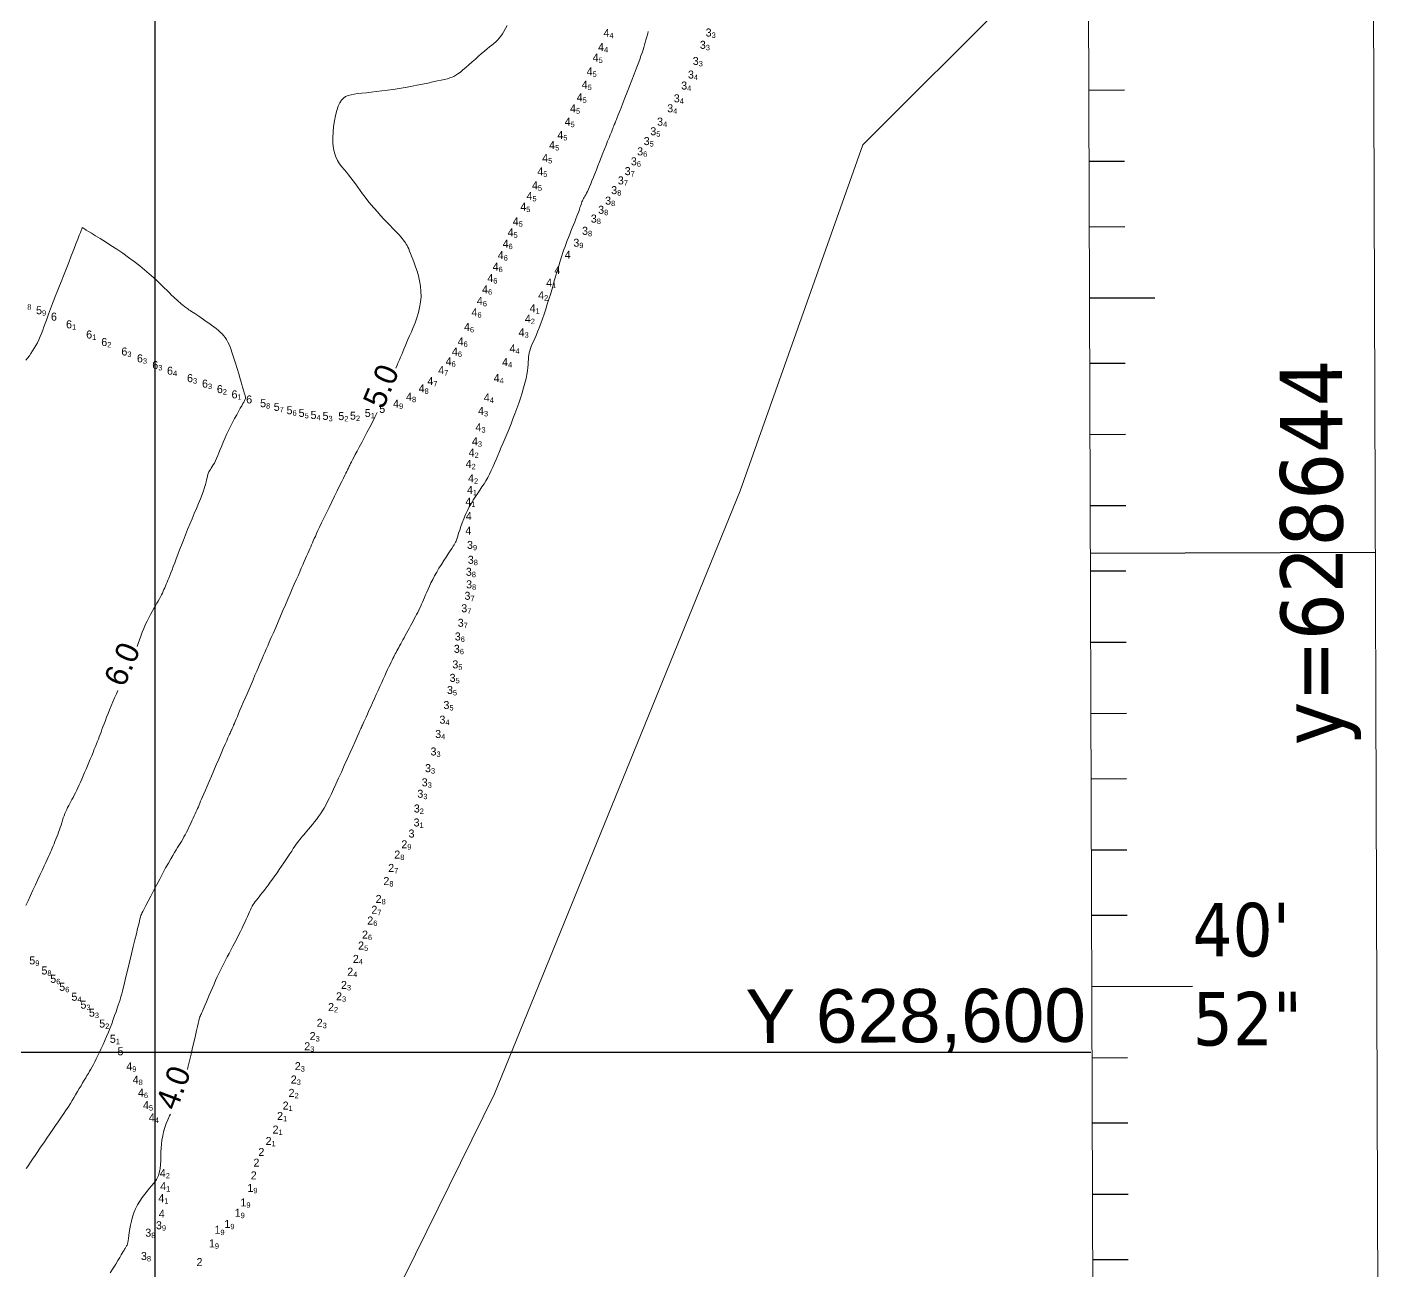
# Model space of a CAD drawing. Header units: millimetres. Extents: x 784883 to 785608, y 628235 to 628806.
# Drawn here: x 785488.8 to 785608, y 628580.9 to 628689.7 of the extents above; entities that cross this region are included whole.
import ezdxf
from ezdxf.enums import TextEntityAlignment as Align

# ---------------------------------------------------------------- set-up
doc = ezdxf.new("R2010")
doc.units = ezdxf.units.MM
for name, color, linetype in [('4_00', 5, 'Continuous'), ('5_00', 252, 'Continuous'), ('6_00', 255, 'Continuous'), ('Borders', 7, 'Continuous'), ('Lat_Lon_Grid', 7, 'Continuous'), ('Projection_Grid', 7, 'Continuous'), ('Topo_Ricanau_2023_dg2', 7, 'Continuous')]:
    doc.layers.add(name, color=color, linetype=linetype)
doc.layers.add('Soundings', color=7, linetype='Continuous', true_color=0x000000)

msp = doc.modelspace()

# ---------------------------------------------------------------- linework, layer by layer
at = {"layer": '4_00', "color": 5, "linetype": 'Continuous', "lineweight": 0, "true_color": 0x1b0fee, "flags": 128}
for points in [[(785543.11, 628689.3), (785543.07, 628689.13), (785542.99, 628688.84), (785542.92, 628688.58), (785542.86, 628688.34), (785542.8, 628688.12), (785542.73, 628687.91), (785542.66, 628687.68), (785542.58, 628687.44), (785542.48, 628687.17), (785542.37, 628686.85), (785542.23, 628686.48), (785542.06, 628686.04), (785541.88, 628685.56), (785541.68, 628685.05), (785541.48, 628684.52), (785541.28, 628683.99), (785541.08, 628683.49), (785540.9, 628683.03), (785540.74, 628682.61), (785540.6, 628682.28), (785540.5, 628682), (785540.41, 628681.78), (785540.34, 628681.61), (785540.29, 628681.48), (785540.26, 628681.39), (785540.23, 628681.32), (785540.21, 628681.27), (785540.19, 628681.23), (785540.17, 628681.19), (785540.16, 628681.17), (785540.15, 628681.15), (785540.14, 628681.13), (785540.14, 628681.12), (785540.13, 628681.11), (785540.13, 628681.1), (785540.12, 628681.09), (785540.12, 628681.07), (785540.11, 628681.05), (785540.09, 628681), (785540.06, 628680.92), (785540.02, 628680.82), (785539.97, 628680.68), (785539.9, 628680.5), (785539.8, 628680.27), (785539.69, 628680), (785539.57, 628679.69), (785539.44, 628679.36), (785539.3, 628679), (785539.15, 628678.64), (785539, 628678.27), (785538.86, 628677.9), (785538.71, 628677.54), (785538.58, 628677.19), (785538.45, 628676.85), (785538.32, 628676.54), (785538.2, 628676.24), (785538.09, 628675.96), (785537.99, 628675.72), (785537.89, 628675.5), (785537.8, 628675.31), (785537.72, 628675.15), (785537.65, 628675.01), (785537.58, 628674.89), (785537.52, 628674.78), (785537.46, 628674.68), (785537.41, 628674.58), (785537.37, 628674.49), (785537.32, 628674.39), (785537.28, 628674.28), (785537.24, 628674.16), (785537.2, 628674.03), (785537.15, 628673.89), (785537.1, 628673.73), (785537.04, 628673.55), (785536.96, 628673.35), (785536.88, 628673.13), (785536.79, 628672.9), (785536.69, 628672.65), (785536.58, 628672.38), (785536.47, 628672.11), (785536.36, 628671.83), (785536.25, 628671.56), (785536.15, 628671.28), (785536.04, 628671.01), (785535.94, 628670.75), (785535.84, 628670.48), (785535.75, 628670.22), (785535.66, 628669.95), (785535.56, 628669.68), (785535.47, 628669.4), (785535.38, 628669.11), (785535.29, 628668.81), (785535.2, 628668.49), (785535.1, 628668.17), (785535.01, 628667.82), (785534.9, 628667.47), (785534.79, 628667.09), (785534.68, 628666.7), (785534.56, 628666.3), (785534.43, 628665.88), (785534.29, 628665.45), (785534.15, 628665.01), (785534.01, 628664.58), (785533.86, 628664.16), (785533.72, 628663.75), (785533.58, 628663.38), (785533.44, 628663.03), (785533.32, 628662.71), (785533.19, 628662.44), (785533.08, 628662.19), (785532.98, 628661.96), (785532.89, 628661.75), (785532.82, 628661.56), (785532.75, 628661.37), (785532.71, 628661.19), (785532.68, 628661.01), (785532.66, 628660.82), (785532.64, 628660.61), (785532.63, 628660.4), (785532.62, 628660.16), (785532.6, 628659.9), (785532.56, 628659.61), (785532.51, 628659.29), (785532.43, 628658.93), (785532.34, 628658.54), (785532.22, 628658.12), (785532.09, 628657.68), (785531.95, 628657.23), (785531.8, 628656.77), (785531.63, 628656.31), (785531.46, 628655.85), (785531.29, 628655.4), (785531.12, 628654.96), (785530.95, 628654.53), (785530.78, 628654.12), (785530.6, 628653.71), (785530.44, 628653.32), (785530.27, 628652.93), (785530.12, 628652.56), (785529.97, 628652.2), (785529.82, 628651.85), (785529.68, 628651.52), (785529.54, 628651.19), (785529.39, 628650.88), (785529.25, 628650.57), (785529.09, 628650.28), (785528.93, 628649.99), (785528.76, 628649.72), (785528.58, 628649.45), (785528.4, 628649.18), (785528.21, 628648.91), (785528.02, 628648.63), (785527.83, 628648.35), (785527.65, 628648.04), (785527.47, 628647.72), (785527.3, 628647.38), (785527.15, 628647.03), (785527, 628646.67), (785526.86, 628646.32), (785526.74, 628645.98), (785526.63, 628645.67), (785526.54, 628645.4), (785526.46, 628645.16), (785526.4, 628644.97), (785526.35, 628644.83), (785526.31, 628644.71), (785526.26, 628644.61), (785526.21, 628644.5), (785526.14, 628644.39), (785526.05, 628644.26), (785525.94, 628644.08), (785525.79, 628643.87), (785525.62, 628643.61), (785525.44, 628643.32), (785525.23, 628643.01), (785525.03, 628642.68), (785524.82, 628642.34), (785524.62, 628642.01), (785524.44, 628641.68), (785524.27, 628641.36), (785524.12, 628641.06), (785523.98, 628640.78), (785523.86, 628640.51), (785523.75, 628640.26), (785523.65, 628640.02), (785523.56, 628639.79), (785523.47, 628639.58), (785523.39, 628639.38), (785523.3, 628639.19), (785523.22, 628639.01), (785523.13, 628638.83), (785523.05, 628638.66), (785522.96, 628638.48), (785522.86, 628638.3), (785522.77, 628638.11), (785522.66, 628637.92), (785522.55, 628637.71), (785522.44, 628637.5), (785522.33, 628637.29), (785522.21, 628637.07), (785522.1, 628636.86), (785521.98, 628636.65), (785521.87, 628636.45), (785521.77, 628636.26), (785521.66, 628636.07), (785521.56, 628635.89), (785521.47, 628635.72), (785521.38, 628635.56), (785521.3, 628635.4), (785521.21, 628635.26), (785521.14, 628635.12), (785521.07, 628634.98), (785521, 628634.85), (785520.93, 628634.73), (785520.86, 628634.59), (785520.79, 628634.45), (785520.72, 628634.3), (785520.63, 628634.12), (785520.54, 628633.93), (785520.44, 628633.72), (785520.33, 628633.48), (785520.21, 628633.22), (785520.09, 628632.94), (785519.95, 628632.65), (785519.81, 628632.33), (785519.66, 628632), (785519.5, 628631.65), (785519.34, 628631.29), (785519.17, 628630.93), (785519.01, 628630.57), (785518.85, 628630.22), (785518.7, 628629.89), (785518.56, 628629.58), (785518.44, 628629.31), (785518.34, 628629.08), (785518.26, 628628.9), (785518.19, 628628.77), (785518.15, 628628.67), (785518.12, 628628.61), (785518.1, 628628.57), (785518.09, 628628.55), (785518.09, 628628.54), (785518.09, 628628.54), (785518.09, 628628.54), (785518.08, 628628.53), (785518.07, 628628.49), (785518.04, 628628.42), (785517.99, 628628.31), (785517.91, 628628.14), (785517.81, 628627.9), (785517.67, 628627.59), (785517.49, 628627.19), (785517.28, 628626.73), (785517.05, 628626.21), (785516.8, 628625.65), (785516.54, 628625.08), (785516.29, 628624.51), (785516.04, 628623.97), (785515.81, 628623.46), (785515.6, 628623), (785515.41, 628622.6), (785515.24, 628622.24), (785515.08, 628621.92), (785514.92, 628621.62), (785514.77, 628621.35), (785514.62, 628621.1), (785514.46, 628620.85), (785514.29, 628620.61), (785514.12, 628620.37), (785513.94, 628620.14), (785513.76, 628619.92), (785513.59, 628619.71), (785513.42, 628619.51), (785513.26, 628619.33), (785513.12, 628619.16), (785512.99, 628619.01), (785512.87, 628618.88), (785512.76, 628618.75), (785512.66, 628618.62), (785512.56, 628618.49), (785512.45, 628618.35), (785512.34, 628618.19), (785512.22, 628618.02), (785512.08, 628617.82), (785511.94, 628617.6), (785511.78, 628617.36), (785511.61, 628617.1), (785511.43, 628616.83), (785511.24, 628616.56), (785511.05, 628616.27), (785510.86, 628615.98), (785510.66, 628615.7), (785510.46, 628615.42), (785510.26, 628615.14), (785510.07, 628614.87), (785509.88, 628614.62), (785509.7, 628614.38), (785509.53, 628614.15), (785509.37, 628613.95), (785509.22, 628613.77), (785509.09, 628613.6), (785508.97, 628613.45), (785508.86, 628613.31), (785508.76, 628613.18), (785508.66, 628613.04), (785508.57, 628612.91), (785508.49, 628612.77), (785508.41, 628612.61), (785508.33, 628612.45), (785508.24, 628612.27), (785508.16, 628612.07), (785508.07, 628611.86), (785507.97, 628611.64), (785507.86, 628611.4), (785507.73, 628611.13), (785507.6, 628610.85), (785507.45, 628610.55), (785507.3, 628610.24), (785507.13, 628609.92), (785506.96, 628609.59), (785506.8, 628609.27), (785506.63, 628608.94), (785506.46, 628608.63), (785506.31, 628608.33), (785506.15, 628608.04), (785506, 628607.75), (785505.86, 628607.46), (785505.72, 628607.18), (785505.57, 628606.89), (785505.43, 628606.59), (785505.29, 628606.28), (785505.15, 628605.96), (785505.01, 628605.64), (785504.87, 628605.31), (785504.73, 628605), (785504.61, 628604.69), (785504.49, 628604.41), (785504.38, 628604.15), (785504.29, 628603.93), (785504.21, 628603.74), (785504.14, 628603.59), (785504.09, 628603.47), (785504.04, 628603.37), (785504.01, 628603.3), (785503.98, 628603.24), (785503.96, 628603.19), (785503.94, 628603.15), (785503.92, 628603.11), (785503.9, 628603.06), (785503.88, 628602.98), (785503.85, 628602.88), (785503.81, 628602.73), (785503.77, 628602.52), (785503.7, 628602.25), (785503.62, 628601.9), (785503.52, 628601.46), (785503.4, 628600.96), (785503.27, 628600.41), (785503.14, 628599.83), (785503, 628599.24), (785502.86, 628598.67), (785502.82, 628598.5)], [(785501.34, 628594.57), (785501.26, 628594.42), (785501.11, 628594.09), (785500.97, 628593.75), (785500.84, 628593.4), (785500.74, 628593.04), (785500.66, 628592.68), (785500.59, 628592.31), (785500.55, 628591.95), (785500.53, 628591.6), (785500.51, 628591.28), (785500.5, 628590.97), (785500.5, 628590.69), (785500.49, 628590.44), (785500.48, 628590.23), (785500.47, 628590.06), (785500.45, 628589.91), (785500.43, 628589.79), (785500.41, 628589.69), (785500.39, 628589.6), (785500.37, 628589.52), (785500.35, 628589.45), (785500.33, 628589.37), (785500.31, 628589.29), (785500.29, 628589.2), (785500.25, 628589.1), (785500.19, 628588.99), (785500.11, 628588.86), (785500.01, 628588.7), (785499.88, 628588.53), (785499.71, 628588.33), (785499.52, 628588.1), (785499.31, 628587.85), (785499.09, 628587.58), (785498.88, 628587.29), (785498.66, 628586.98), (785498.46, 628586.65), (785498.29, 628586.31), (785498.14, 628585.95), (785498.02, 628585.59), (785497.92, 628585.23), (785497.84, 628584.88), (785497.78, 628584.55), (785497.73, 628584.24), (785497.69, 628583.96), (785497.66, 628583.71), (785497.63, 628583.52), (785497.6, 628583.36), (785497.57, 628583.23), (785497.54, 628583.13), (785497.51, 628583.05), (785497.48, 628582.99), (785497.44, 628582.93), (785497.41, 628582.88), (785497.38, 628582.82), (785497.33, 628582.76), (785497.28, 628582.67), (785497.21, 628582.56), (785497.13, 628582.43), (785497.03, 628582.26), (785496.9, 628582.04), (785496.74, 628581.78), (785496.55, 628581.47), (785496.33, 628581.11), (785496.08, 628580.71)]]:
    msp.add_lwpolyline(points, dxfattribs=at)
at = {"layer": '5_00', "color": 252, "linetype": 'Continuous', "lineweight": 0, "true_color": 0x8e919d, "flags": 128}
for points in [[(785530.78, 628689.82), (785530.63, 628689.56), (785530.49, 628689.31), (785530.36, 628689.09), (785530.22, 628688.89), (785530.08, 628688.71), (785529.93, 628688.55), (785529.78, 628688.4), (785529.62, 628688.25), (785529.44, 628688.1), (785529.25, 628687.95), (785529.04, 628687.78), (785528.81, 628687.59), (785528.55, 628687.37), (785528.28, 628687.13), (785528, 628686.88), (785527.72, 628686.63), (785527.44, 628686.38), (785527.17, 628686.14), (785526.91, 628685.93), (785526.69, 628685.74), (785526.48, 628685.59), (785526.3, 628685.47), (785526.13, 628685.37), (785525.96, 628685.3), (785525.77, 628685.23), (785525.56, 628685.17), (785525.31, 628685.11), (785525.02, 628685.05), (785524.68, 628684.97), (785524.28, 628684.88), (785523.85, 628684.79), (785523.38, 628684.69), (785522.89, 628684.59), (785522.37, 628684.49), (785521.85, 628684.4), (785521.33, 628684.31), (785520.81, 628684.23), (785520.31, 628684.16), (785519.81, 628684.1), (785519.34, 628684.04), (785518.89, 628683.99), (785518.47, 628683.94), (785518.08, 628683.9), (785517.72, 628683.86), (785517.41, 628683.82), (785517.13, 628683.77), (785516.88, 628683.7), (785516.66, 628683.6), (785516.47, 628683.47), (785516.3, 628683.29), (785516.15, 628683.06), (785516.01, 628682.76), (785515.89, 628682.39), (785515.77, 628681.96), (785515.68, 628681.49), (785515.61, 628681), (785515.56, 628680.49), (785515.54, 628679.99), (785515.55, 628679.51), (785515.6, 628679.07), (785515.69, 628678.67), (785515.81, 628678.33), (785515.96, 628678.02), (785516.13, 628677.73), (785516.32, 628677.47), (785516.52, 628677.23), (785516.72, 628676.99), (785516.92, 628676.75), (785517.12, 628676.49), (785517.32, 628676.23), (785517.51, 628675.96), (785517.71, 628675.69), (785517.92, 628675.4), (785518.13, 628675.1), (785518.36, 628674.8), (785518.6, 628674.48), (785518.87, 628674.16), (785519.15, 628673.84), (785519.43, 628673.51), (785519.72, 628673.2), (785520, 628672.89), (785520.28, 628672.6), (785520.54, 628672.33), (785520.77, 628672.08), (785520.98, 628671.86), (785521.17, 628671.67), (785521.33, 628671.5), (785521.47, 628671.34), (785521.59, 628671.2), (785521.7, 628671.07), (785521.8, 628670.94), (785521.88, 628670.82), (785521.96, 628670.7), (785522.03, 628670.57), (785522.1, 628670.43), (785522.17, 628670.27), (785522.24, 628670.09), (785522.33, 628669.88), (785522.42, 628669.64), (785522.53, 628669.37), (785522.64, 628669.05), (785522.77, 628668.7), (785522.9, 628668.32), (785523.02, 628667.91), (785523.12, 628667.47), (785523.2, 628667.03), (785523.24, 628666.56), (785523.25, 628666.1), (785523.21, 628665.63), (785523.13, 628665.16), (785523.02, 628664.7), (785522.88, 628664.25), (785522.73, 628663.82), (785522.57, 628663.41), (785522.41, 628663.02), (785522.25, 628662.67), (785522.11, 628662.34), (785521.98, 628662.05), (785521.86, 628661.77), (785521.76, 628661.52), (785521.65, 628661.28), (785521.56, 628661.04), (785521.46, 628660.81), (785521.36, 628660.58), (785521.26, 628660.34), (785521.16, 628660.1), (785521.05, 628659.85), (785521.05, 628659.84)], [(785519.42, 628655.97), (785519.22, 628655.57), (785519, 628655.13), (785518.76, 628654.67), (785518.52, 628654.21), (785518.29, 628653.76), (785518.06, 628653.33), (785517.85, 628652.93), (785517.66, 628652.58), (785517.5, 628652.28), (785517.37, 628652.02), (785517.26, 628651.81), (785517.17, 628651.64), (785517.09, 628651.49), (785517.03, 628651.37), (785516.98, 628651.27), (785516.94, 628651.19), (785516.9, 628651.1), (785516.86, 628651.02), (785516.81, 628650.93), (785516.75, 628650.81), (785516.68, 628650.66), (785516.59, 628650.47), (785516.47, 628650.22), (785516.32, 628649.92), (785516.13, 628649.55), (785515.92, 628649.12), (785515.69, 628648.65), (785515.45, 628648.16), (785515.21, 628647.66), (785514.97, 628647.18), (785514.75, 628646.72), (785514.55, 628646.3), (785514.38, 628645.94), (785514.23, 628645.63), (785514.11, 628645.37), (785514.01, 628645.13), (785513.91, 628644.93), (785513.83, 628644.74), (785513.76, 628644.57), (785513.68, 628644.4), (785513.61, 628644.22), (785513.53, 628644.03), (785513.44, 628643.84), (785513.35, 628643.63), (785513.25, 628643.41), (785513.15, 628643.18), (785513.03, 628642.92), (785512.91, 628642.65), (785512.78, 628642.35), (785512.64, 628642.03), (785512.5, 628641.69), (785512.34, 628641.33), (785512.17, 628640.94), (785511.99, 628640.53), (785511.8, 628640.09), (785511.6, 628639.63), (785511.4, 628639.15), (785511.18, 628638.65), (785510.96, 628638.15), (785510.75, 628637.65), (785510.54, 628637.16), (785510.34, 628636.7), (785510.15, 628636.27), (785509.98, 628635.88), (785509.84, 628635.55), (785509.71, 628635.25), (785509.6, 628634.98), (785509.49, 628634.73), (785509.39, 628634.49), (785509.28, 628634.24), (785509.16, 628633.98), (785509.04, 628633.68), (785508.89, 628633.34), (785508.73, 628632.98), (785508.56, 628632.59), (785508.39, 628632.18), (785508.21, 628631.77), (785508.04, 628631.36), (785507.87, 628630.96), (785507.71, 628630.59), (785507.56, 628630.24), (785507.42, 628629.93), (785507.3, 628629.64), (785507.19, 628629.38), (785507.09, 628629.15), (785507, 628628.94), (785506.93, 628628.77), (785506.86, 628628.62), (785506.81, 628628.49), (785506.76, 628628.39), (785506.73, 628628.31), (785506.7, 628628.24), (785506.68, 628628.19), (785506.66, 628628.15), (785506.64, 628628.11), (785506.62, 628628.07), (785506.6, 628628.03), (785506.58, 628627.98), (785506.55, 628627.91), (785506.51, 628627.81), (785506.45, 628627.68), (785506.37, 628627.49), (785506.26, 628627.25), (785506.13, 628626.94), (785505.96, 628626.56), (785505.78, 628626.13), (785505.57, 628625.65), (785505.35, 628625.15), (785505.13, 628624.64), (785504.92, 628624.15), (785504.72, 628623.68), (785504.54, 628623.27), (785504.39, 628622.91), (785504.26, 628622.61), (785504.15, 628622.35), (785504.06, 628622.14), (785503.98, 628621.95), (785503.91, 628621.79), (785503.84, 628621.63), (785503.78, 628621.48), (785503.71, 628621.33), (785503.65, 628621.18), (785503.57, 628621.01), (785503.5, 628620.84), (785503.42, 628620.67), (785503.33, 628620.48), (785503.24, 628620.29), (785503.15, 628620.1), (785503.05, 628619.89), (785502.95, 628619.68), (785502.85, 628619.46), (785502.74, 628619.25), (785502.63, 628619.03), (785502.52, 628618.83), (785502.41, 628618.63), (785502.3, 628618.44), (785502.19, 628618.26), (785502.08, 628618.09), (785501.97, 628617.91), (785501.84, 628617.71), (785501.7, 628617.48), (785501.55, 628617.22), (785501.37, 628616.92), (785501.16, 628616.55), (785500.92, 628616.12), (785500.67, 628615.65), (785500.4, 628615.14), (785500.13, 628614.62), (785499.86, 628614.12), (785499.61, 628613.64), (785499.39, 628613.2), (785499.2, 628612.83), (785499.05, 628612.54), (785498.93, 628612.31), (785498.85, 628612.16), (785498.8, 628612.05), (785498.76, 628611.99), (785498.75, 628611.95), (785498.74, 628611.94), (785498.74, 628611.94), (785498.74, 628611.94), (785498.74, 628611.92), (785498.73, 628611.88), (785498.71, 628611.8), (785498.67, 628611.67), (785498.63, 628611.47), (785498.56, 628611.2), (785498.47, 628610.83), (785498.36, 628610.37), (785498.23, 628609.83), (785498.08, 628609.24), (785497.93, 628608.61), (785497.78, 628607.99), (785497.63, 628607.38), (785497.49, 628606.82), (785497.38, 628606.33), (785497.28, 628605.93), (785497.2, 628605.6), (785497.14, 628605.34), (785497.08, 628605.12), (785497.03, 628604.93), (785496.98, 628604.75), (785496.93, 628604.57), (785496.86, 628604.36), (785496.78, 628604.12), (785496.69, 628603.84), (785496.58, 628603.53), (785496.46, 628603.2), (785496.34, 628602.85), (785496.2, 628602.49), (785496.06, 628602.12), (785495.91, 628601.75), (785495.76, 628601.38), (785495.61, 628601.02), (785495.45, 628600.67), (785495.29, 628600.33), (785495.14, 628600), (785494.99, 628599.7), (785494.85, 628599.41), (785494.72, 628599.16), (785494.6, 628598.92), (785494.48, 628598.71), (785494.37, 628598.51), (785494.26, 628598.33), (785494.16, 628598.14), (785494.04, 628597.95), (785493.93, 628597.76), (785493.8, 628597.55), (785493.66, 628597.32), (785493.52, 628597.07), (785493.37, 628596.81), (785493.21, 628596.55), (785493.05, 628596.28), (785492.89, 628596.02), (785492.74, 628595.76), (785492.59, 628595.52), (785492.45, 628595.29), (785492.31, 628595.08), (785492.17, 628594.86), (785492.02, 628594.65), (785491.87, 628594.42), (785491.7, 628594.17), (785491.51, 628593.9), (785491.3, 628593.59), (785491.06, 628593.24), (785490.8, 628592.87), (785490.53, 628592.48), (785490.26, 628592.08), (785489.99, 628591.68), (785489.73, 628591.3), (785489.5, 628590.95), (785489.28, 628590.64), (785489.1, 628590.38), (785488.95, 628590.16), (785488.83, 628589.97), (785488.72, 628589.82)]]:
    msp.add_lwpolyline(points, dxfattribs=at)
at = {"layer": '6_00', "color": 18, "linetype": 'Continuous', "lineweight": 0, "true_color": 0x000000, "flags": 128}
for points in [[(785488.7, 628660.54), (785488.85, 628660.73), (785489, 628660.93), (785489.14, 628661.14), (785489.29, 628661.35), (785489.43, 628661.58), (785489.56, 628661.82), (785489.7, 628662.07), (785489.82, 628662.33), (785489.95, 628662.6), (785490.06, 628662.89), (785490.18, 628663.18), (785490.28, 628663.47), (785490.39, 628663.76), (785490.49, 628664.04), (785490.58, 628664.31), (785490.67, 628664.56), (785490.76, 628664.8), (785490.84, 628665.03), (785490.93, 628665.27), (785491.03, 628665.51), (785491.14, 628665.79), (785491.27, 628666.1), (785491.41, 628666.47), (785491.58, 628666.89), (785491.78, 628667.39), (785491.99, 628667.93), (785492.22, 628668.51), (785492.45, 628669.1), (785492.67, 628669.67), (785492.88, 628670.22), (785493.08, 628670.71), (785493.24, 628671.14), (785493.37, 628671.47), (785493.46, 628671.72), (785493.53, 628671.9), (785493.58, 628672.01), (785493.61, 628672.09), (785493.62, 628672.12), (785493.63, 628672.14), (785493.63, 628672.14), (785493.63, 628672.14), (785493.63, 628672.14), (785493.63, 628672.14), (785493.63, 628672.14), (785493.63, 628672.14), (785493.63, 628672.14), (785493.63, 628672.14), (785493.63, 628672.14), (785493.63, 628672.14), (785493.64, 628672.13), (785493.67, 628672.11), (785493.73, 628672.08), (785493.83, 628672.02), (785493.97, 628671.93), (785494.18, 628671.81), (785494.45, 628671.64), (785494.79, 628671.43), (785495.19, 628671.18), (785495.65, 628670.9), (785496.14, 628670.59), (785496.65, 628670.25), (785497.17, 628669.9), (785497.68, 628669.54), (785498.18, 628669.17), (785498.65, 628668.81), (785499.08, 628668.45), (785499.49, 628668.1), (785499.86, 628667.77), (785500.2, 628667.45), (785500.51, 628667.16), (785500.79, 628666.88), (785501.04, 628666.64), (785501.26, 628666.43), (785501.44, 628666.24), (785501.61, 628666.09), (785501.75, 628665.95), (785501.88, 628665.84), (785501.98, 628665.74), (785502.08, 628665.65), (785502.16, 628665.58), (785502.24, 628665.51), (785502.31, 628665.44), (785502.39, 628665.38), (785502.46, 628665.32), (785502.53, 628665.27), (785502.6, 628665.21), (785502.68, 628665.16), (785502.76, 628665.09), (785502.85, 628665.03), (785502.95, 628664.96), (785503.06, 628664.89), (785503.19, 628664.81), (785503.33, 628664.72), (785503.48, 628664.62), (785503.64, 628664.51), (785503.83, 628664.38), (785504.03, 628664.24), (785504.24, 628664.1), (785504.47, 628663.94), (785504.69, 628663.78), (785504.92, 628663.62), (785505.14, 628663.45), (785505.34, 628663.3), (785505.53, 628663.14), (785505.7, 628663), (785505.86, 628662.86), (785505.99, 628662.71), (785506.12, 628662.54), (785506.25, 628662.35), (785506.37, 628662.12), (785506.49, 628661.85), (785506.62, 628661.53), (785506.75, 628661.15), (785506.89, 628660.73), (785507.03, 628660.28), (785507.17, 628659.81), (785507.31, 628659.36), (785507.44, 628658.92), (785507.55, 628658.53), (785507.65, 628658.18), (785507.73, 628657.91), (785507.79, 628657.7), (785507.84, 628657.54), (785507.87, 628657.43), (785507.89, 628657.35), (785507.9, 628657.3), (785507.91, 628657.26), (785507.91, 628657.24), (785507.91, 628657.21), (785507.9, 628657.18), (785507.88, 628657.14), (785507.85, 628657.08), (785507.81, 628656.99), (785507.75, 628656.88), (785507.67, 628656.74), (785507.57, 628656.56), (785507.44, 628656.33), (785507.29, 628656.06), (785507.13, 628655.77), (785506.95, 628655.44), (785506.77, 628655.1), (785506.59, 628654.75), (785506.41, 628654.4), (785506.25, 628654.04), (785506.09, 628653.7), (785505.95, 628653.36), (785505.82, 628653.04), (785505.69, 628652.74), (785505.58, 628652.45), (785505.47, 628652.19), (785505.37, 628651.95), (785505.27, 628651.73), (785505.18, 628651.54), (785505.08, 628651.38), (785504.99, 628651.23), (785504.91, 628651.1), (785504.83, 628650.98), (785504.76, 628650.87), (785504.7, 628650.76), (785504.65, 628650.64), (785504.61, 628650.53), (785504.57, 628650.4), (785504.54, 628650.25), (785504.5, 628650.08), (785504.46, 628649.89), (785504.4, 628649.67), (785504.33, 628649.41), (785504.23, 628649.12), (785504.1, 628648.78), (785503.96, 628648.41), (785503.79, 628648), (785503.61, 628647.57), (785503.42, 628647.12), (785503.23, 628646.66), (785503.03, 628646.19), (785502.84, 628645.72), (785502.65, 628645.26), (785502.47, 628644.81), (785502.31, 628644.37), (785502.14, 628643.95), (785501.99, 628643.55), (785501.85, 628643.17), (785501.72, 628642.82), (785501.59, 628642.49), (785501.48, 628642.2), (785501.38, 628641.94), (785501.29, 628641.7), (785501.2, 628641.48), (785501.12, 628641.29), (785501.05, 628641.11), (785500.97, 628640.94), (785500.91, 628640.78), (785500.84, 628640.62), (785500.77, 628640.47), (785500.7, 628640.32), (785500.63, 628640.17), (785500.55, 628640.01), (785500.47, 628639.84), (785500.37, 628639.66), (785500.26, 628639.47), (785500.15, 628639.27), (785500.02, 628639.05), (785499.88, 628638.81), (785499.73, 628638.56), (785499.59, 628638.29), (785499.44, 628638.01), (785499.29, 628637.71), (785499.14, 628637.4), (785499, 628637.07), (785498.87, 628636.74), (785498.74, 628636.41), (785498.62, 628636.08), (785498.51, 628635.76), (785498.42, 628635.49)], [(785496.75, 628631.64), (785496.62, 628631.36), (785496.46, 628631), (785496.31, 628630.65), (785496.16, 628630.3), (785496.02, 628629.96), (785495.89, 628629.63), (785495.76, 628629.31), (785495.65, 628629.01), (785495.54, 628628.73), (785495.44, 628628.47), (785495.35, 628628.23), (785495.27, 628628.01), (785495.19, 628627.8), (785495.11, 628627.6), (785495.04, 628627.4), (785494.96, 628627.2), (785494.87, 628626.98), (785494.78, 628626.75), (785494.68, 628626.5), (785494.57, 628626.23), (785494.46, 628625.94), (785494.33, 628625.65), (785494.21, 628625.35), (785494.08, 628625.05), (785493.96, 628624.75), (785493.83, 628624.46), (785493.71, 628624.17), (785493.59, 628623.9), (785493.47, 628623.63), (785493.36, 628623.38), (785493.25, 628623.14), (785493.14, 628622.91), (785493.03, 628622.69), (785492.92, 628622.48), (785492.82, 628622.29), (785492.72, 628622.1), (785492.62, 628621.93), (785492.53, 628621.75), (785492.44, 628621.58), (785492.35, 628621.41), (785492.27, 628621.24), (785492.19, 628621.06), (785492.11, 628620.88), (785492.04, 628620.69), (785491.97, 628620.49), (785491.9, 628620.29), (785491.83, 628620.08), (785491.77, 628619.87), (785491.7, 628619.66), (785491.63, 628619.45), (785491.55, 628619.25), (785491.48, 628619.04), (785491.4, 628618.83), (785491.32, 628618.63), (785491.24, 628618.43), (785491.16, 628618.24), (785491.08, 628618.05), (785491, 628617.86), (785490.93, 628617.68), (785490.85, 628617.5), (785490.76, 628617.31), (785490.67, 628617.11), (785490.56, 628616.87), (785490.44, 628616.61), (785490.31, 628616.31), (785490.14, 628615.95), (785489.96, 628615.55), (785489.75, 628615.11), (785489.54, 628614.64), (785489.31, 628614.17), (785489.1, 628613.7), (785488.89, 628613.25), (785488.7, 628612.84)]]:
    msp.add_lwpolyline(points, dxfattribs=at)
at = {"layer": 'Borders', "color": 18, "linetype": 'Continuous', "lineweight": 20, "true_color": 0x000000}
for p, q in [((785608.04, 628237.12), (785606.16, 628806.29)), ((785583.03, 628261.96), (785581.31, 628781.28))]:
    msp.add_line(p, q, dxfattribs=at)
at = {"layer": 'Lat_Lon_Grid', "color": 18, "linetype": 'Continuous', "true_color": 0x000000}
for p, q in [((785581.63, 628684.17), (785584.75, 628684.18)), ((785581.65, 628677.94), (785584.77, 628677.95)), ((785581.67, 628672.22), (785584.79, 628672.23)), ((785581.69, 628665.99), (785587.41, 628666.01)), ((785581.71, 628660.28), (785584.83, 628660.29)), ((785581.73, 628654.05), (785584.85, 628654.06)), ((785581.75, 628647.82), (785584.87, 628647.83)), ((785581.77, 628643.66), (785606.69, 628643.74)), ((785581.77, 628642.1), (785584.89, 628642.11)), ((785581.79, 628635.87), (785584.91, 628635.88)), ((785581.81, 628629.64), (785584.93, 628629.65)), ((785581.83, 628623.93), (785584.95, 628623.94)), ((785581.85, 628617.69), (785584.97, 628617.71)), ((785581.87, 628611.98), (785584.99, 628611.99)), ((785581.89, 628605.75), (785590.72, 628605.78)), ((785581.91, 628599.52), (785585.03, 628599.53)), ((785581.93, 628593.81), (785585.05, 628593.82)), ((785581.95, 628587.57), (785585.07, 628587.58)), ((785581.97, 628581.86), (785585.09, 628581.87))]:
    msp.add_line(p, q, dxfattribs=at)
at = {"layer": 'Projection_Grid', "color": 18, "linetype": 'Continuous', "true_color": 0x000000}
for p, q in [((785500, 628261.77), (785500, 628780.93)), ((784908.96, 628600), (785581.81, 628600))]:
    msp.add_line(p, q, dxfattribs=at)
at = {"layer": 'Topo_Ricanau_2023_dg2', "color": 18, "linetype": 'Continuous', "lineweight": 20, "true_color": 0x000000}
for p, q in [((785579.47, 628696.95), (785561.89, 628679.37)), ((785561.89, 628679.37), (785551.15, 628649.1)), ((785551.15, 628649.1), (785529.67, 628596.37)), ((785529.67, 628596.37), (785496.46, 628528.99))]:
    msp.add_line(p, q, dxfattribs=at)

# ---------------------------------------------------------------- texts
at = {"layer": '4_00', "color": 5, "true_color": 0x1b0fee}
msp.add_text('4.0', height=2, rotation=69.389, dxfattribs=at).set_placement((785501.86, 628594.81))
at = {"layer": '5_00', "color": 252, "true_color": 0x8e919d}
msp.add_text('5.0', height=2, rotation=67.134, dxfattribs=at).set_placement((785519.94, 628656.18))
at = {"layer": '6_00', "color": 18, "true_color": 0x000000}
msp.add_text('6.0', height=2, rotation=66.554, dxfattribs=at).set_placement((785497.28, 628631.85))
at = {"layer": 'Lat_Lon_Grid', "color": 18, "true_color": 0x000000}
for s, insert, char_height, width, attachment_point, rotation in [('{\\fTahoma|b0|i0|c1|p0;y=628644}', (785598.39, 628643.72), 5.4529, 338.08, 2, 90.19), ("{\\fTahoma|b0|i0|c1|p0;40'}", (785590.7, 628613.05), 4.6739, 243.0437, 1, 0.19), ('{\\fTahoma|b0|i0|c1|p0;52"}', (785590.72, 628605.26), 4.6739, 243.0437, 1, 0.19)]:
    msp.add_mtext(s, dxfattribs=dict(at, insert=insert, char_height=char_height, width=width, attachment_point=attachment_point, rotation=rotation))
at = {"layer": 'Projection_Grid', "color": 18, "true_color": 0x000000, "insert": (785581.39, 628600.04), "char_height": 4.6739, "width": 439.3482, "attachment_point": 9, "rotation": 0.19}
msp.add_mtext('{\\fMicrosoft Sans Serif|b0|i0|c1|p0;Y\\~628,600}', dxfattribs=at)
at = {"layer": 'Soundings', "color": 5, "true_color": 0x1b0fee}
for p in [(785539.73, 628689.18, 4.43), (785538.78, 628687.02, 4.46), (785539.25, 628687.94, 4.43), (785538.25, 628685.8, 4.46), (785537.82, 628684.65, 4.47), (785536.33, 628681.4, 4.49), (785535.69, 628680.24, 4.49), (785535.43, 628668.42, 4.01), (785534.71, 628667.32, 4.09), (785534.01, 628666.23, 4.15), (785533.27, 628665.09, 4.13), (785532.85, 628664.17, 4.18), (785532.3, 628662.98, 4.31), (785531.51, 628661.57, 4.36), (785530.86, 628660.38, 4.39), (785530.12, 628658.98, 4.35), (785529.26, 628657.28, 4.35), (785528.75, 628656.1, 4.31), (785528.53, 628654.68, 4.26), (785527.93, 628652.46, 4.23), (785528.22, 628653.44, 4.26), (785527.67, 628651.47, 4.2), (785527.88, 628650.21, 4.17), (785527.79, 628649.19, 4.13), (785527.65, 628648.17, 4.09), (785527.69, 628646.91, 4.01), (785499.97, 628594.29, 4.4), (785500.93, 628589.43, 4.15), (785500.96, 628588.28, 4.12), (785500.8, 628587.23, 4.08), (785500.84, 628585.86, 4.01)]:
    msp.add_text('4', height=0.7, dxfattribs=at).set_placement(p, align=Align.MIDDLE_RIGHT)
for s, p in [('4', (785539.73, 628689.18, 4.43)), ('4', (785539.25, 628687.94, 4.43)), ('5', (785538.78, 628687.02, 4.46)), ('5', (785538.25, 628685.8, 4.46)), ('5', (785537.82, 628684.65, 4.47)), ('5', (785536.33, 628681.4, 4.49)), ('5', (785535.69, 628680.24, 4.49)), ('1', (785534.71, 628667.32, 4.09)), ('2', (785534.01, 628666.23, 4.15)), ('1', (785533.27, 628665.09, 4.13)), ('2', (785532.85, 628664.17, 4.18)), ('3', (785532.3, 628662.98, 4.31)), ('4', (785531.51, 628661.57, 4.36)), ('4', (785530.86, 628660.38, 4.39)), ('4', (785530.12, 628658.98, 4.35)), ('4', (785529.26, 628657.28, 4.35)), ('3', (785528.75, 628656.1, 4.31)), ('3', (785528.53, 628654.68, 4.26)), ('3', (785528.22, 628653.44, 4.26)), ('2', (785527.93, 628652.46, 4.23)), ('2', (785527.67, 628651.47, 4.2)), ('1', (785527.79, 628649.19, 4.13)), ('2', (785527.88, 628650.21, 4.17)), ('1', (785527.65, 628648.17, 4.09)), ('4', (785499.97, 628594.29, 4.4)), ('2', (785500.93, 628589.43, 4.15)), ('1', (785500.8, 628587.23, 4.08)), ('1', (785500.96, 628588.28, 4.12))]:
    msp.add_text(s, height=0.472, dxfattribs=at).set_placement(p, align=Align.TOP_LEFT)
at = {"layer": 'Soundings', "color": 92, "true_color": 0x00c000}
for s, p in [('3', (785548.66, 628689.21, 3.27)), ('3', (785548.15, 628688.13, 3.29)), ('3', (785547.53, 628686.72, 3.32)), ('3', (785546.52, 628684.57, 3.39)), ('3', (785547.11, 628685.53, 3.37)), ('3', (785545.87, 628683.45, 3.44)), ('3', (785545.3, 628682.58, 3.43)), ('3', (785544.41, 628681.41, 3.44)), ('3', (785543.82, 628680.57, 3.48)), ('3', (785542.67, 628678.81, 3.57)), ('3', (785543.24, 628679.71, 3.53)), ('3', (785542.12, 628677.94, 3.59)), ('3', (785540.98, 628676.27, 3.73)), ('3', (785541.58, 628677.08, 3.67)), ('3', (785540.4, 628675.42, 3.78)), ('3', (785539.87, 628674.5, 3.77)), ('3', (785538.62, 628672.93, 3.8)), ('3', (785539.26, 628673.7, 3.77)), ('3', (785537.85, 628671.86, 3.83)), ('3', (785537.09, 628670.82, 3.86)), ('4', (785536.34, 628669.77, 3.96)), ('4', (785527.65, 628645.64, 3.95)), ('3', (785527.79, 628644.38, 3.9)), ('3', (785527.86, 628643.08, 3.8)), ('3', (785527.69, 628642.03, 3.78)), ('3', (785527.71, 628640.93, 3.76)), ('3', (785527.57, 628639.93, 3.7)), ('3', (785527.29, 628638.84, 3.68)), ('3', (785526.98, 628637.57, 3.65)), ('3', (785526.72, 628636.37, 3.62)), ('3', (785526.64, 628635.29, 3.58)), ('3', (785526.51, 628633.93, 3.54)), ('3', (785526.27, 628632.75, 3.51)), ('3', (785526.04, 628631.69, 3.49)), ('3', (785525.73, 628630.37, 3.46)), ('3', (785525.38, 628629.09, 3.43)), ('3', (785525.01, 628627.84, 3.39)), ('3', (785524.6, 628626.31, 3.34)), ('3', (785524.12, 628624.85, 3.32)), ('3', (785523.45, 628622.61, 3.25)), ('3', (785523.83, 628623.61, 3.28)), ('3', (785523.14, 628621.32, 3.17)), ('3', (785522.68, 628619.13, 3.03)), ('3', (785523.12, 628620.1, 3.12)), ('2', (785522.05, 628618.19, 2.94)), ('2', (785521.43, 628617.29, 2.78)), ('2', (785520.9, 628616.12, 2.71)), ('2', (785520.48, 628614.97, 2.75)), ('2', (785519.8, 628613.41, 2.76)), ('2', (785519.43, 628612.46, 2.71)), ('2', (785519.07, 628611.52, 2.64)), ('2', (785518.61, 628610.28, 2.58)), ('2', (785518.27, 628609.33, 2.53)), ('2', (785517.81, 628608.16, 2.44)), ('2', (785516.77, 628605.88, 2.28)), ('2', (785517.32, 628607.04, 2.39)), ('2', (785516.34, 628604.89, 2.26)), ('2', (785515.64, 628603.95, 2.24)), ('2', (785514.65, 628602.57, 2.25)), ('2', (785514.03, 628601.41, 2.28)), ('2', (785513.56, 628600.52, 2.28)), ('2', (785512.73, 628598.78, 2.27)), ('2', (785512.38, 628597.61, 2.25)), ('2', (785512.19, 628596.44, 2.18)), ('2', (785511.67, 628595.33, 2.1)), ('2', (785511.18, 628594.42, 2.09)), ('2', (785510.79, 628593.23, 2.07)), ('2', (785510.18, 628592.23, 2.06)), ('2', (785509.55, 628591.27, 2.04)), ('2', (785509.12, 628590.34, 2.03)), ('3', (785500.59, 628584.86, 3.93)), ('3', (785499.66, 628584.21, 3.84)), ('3', (785499.28, 628582.17, 3.81))]:
    msp.add_text(s, height=0.7, dxfattribs=at).set_placement(p, align=Align.MIDDLE_RIGHT)
for s, p in [('3', (785548.66, 628689.21, 3.27)), ('3', (785548.15, 628688.13, 3.29)), ('3', (785547.53, 628686.72, 3.32)), ('4', (785547.11, 628685.53, 3.37)), ('4', (785546.52, 628684.57, 3.39)), ('4', (785545.3, 628682.58, 3.43)), ('4', (785545.87, 628683.45, 3.44)), ('4', (785544.41, 628681.41, 3.44)), ('5', (785543.82, 628680.57, 3.48)), ('5', (785543.24, 628679.71, 3.53)), ('6', (785542.12, 628677.94, 3.59)), ('6', (785542.67, 628678.81, 3.57)), ('7', (785541.58, 628677.08, 3.67)), ('8', (785540.4, 628675.42, 3.78)), ('7', (785540.98, 628676.27, 3.73)), ('8', (785539.87, 628674.5, 3.77)), ('8', (785539.26, 628673.7, 3.77)), ('8', (785537.85, 628671.86, 3.83)), ('8', (785538.62, 628672.93, 3.8)), ('9', (785537.09, 628670.82, 3.86)), ('9', (785527.79, 628644.38, 3.9)), ('8', (785527.69, 628642.03, 3.78)), ('8', (785527.86, 628643.08, 3.8)), ('8', (785527.71, 628640.93, 3.76)), ('7', (785527.57, 628639.93, 3.7)), ('7', (785527.29, 628638.84, 3.68)), ('7', (785526.98, 628637.57, 3.65)), ('6', (785526.72, 628636.37, 3.62)), ('6', (785526.64, 628635.29, 3.58)), ('5', (785526.51, 628633.93, 3.54)), ('5', (785526.27, 628632.75, 3.51)), ('5', (785526.04, 628631.69, 3.49)), ('5', (785525.73, 628630.37, 3.46)), ('4', (785525.38, 628629.09, 3.43)), ('4', (785525.01, 628627.84, 3.39)), ('3', (785524.6, 628626.31, 3.34)), ('3', (785524.12, 628624.85, 3.32)), ('3', (785523.83, 628623.61, 3.28)), ('3', (785523.45, 628622.61, 3.25)), ('2', (785523.14, 628621.32, 3.17)), ('1', (785523.12, 628620.1, 3.12)), ('9', (785522.05, 628618.19, 2.94)), ('8', (785521.43, 628617.29, 2.78)), ('7', (785520.9, 628616.12, 2.71)), ('8', (785520.48, 628614.97, 2.75)), ('8', (785519.8, 628613.41, 2.76)), ('7', (785519.43, 628612.46, 2.71)), ('6', (785519.07, 628611.52, 2.64)), ('6', (785518.61, 628610.28, 2.58)), ('5', (785518.27, 628609.33, 2.53)), ('4', (785517.81, 628608.16, 2.44)), ('4', (785517.32, 628607.04, 2.39)), ('3', (785516.77, 628605.88, 2.28)), ('2', (785515.64, 628603.95, 2.24)), ('3', (785516.34, 628604.89, 2.26)), ('3', (785514.65, 628602.57, 2.25)), ('3', (785513.56, 628600.52, 2.28)), ('3', (785514.03, 628601.41, 2.28)), ('3', (785512.73, 628598.78, 2.27)), ('3', (785512.38, 628597.61, 2.25)), ('2', (785512.19, 628596.44, 2.18)), ('1', (785511.18, 628594.42, 2.09)), ('1', (785511.67, 628595.33, 2.1)), ('1', (785510.79, 628593.23, 2.07)), ('1', (785510.18, 628592.23, 2.06)), ('9', (785500.59, 628584.86, 3.93)), ('8', (785499.66, 628584.21, 3.84)), ('8', (785499.28, 628582.17, 3.81))]:
    msp.add_text(s, height=0.472, dxfattribs=at).set_placement(p, align=Align.TOP_LEFT)
at = {"layer": 'Soundings', "color": 214, "true_color": 0x8c1b96}
for s, p in [('4', (785537.38, 628683.53, 4.5)), ('4', (785536.8, 628682.57, 4.5)), ('4', (785534.97, 628679.36, 4.52)), ('4', (785534.36, 628678.23, 4.5)), ('4', (785533.94, 628677.05, 4.52)), ('4', (785533.47, 628675.84, 4.54)), ('4', (785532.45, 628673.97, 4.52)), ('4', (785532.99, 628674.91, 4.54)), ('4', (785531.79, 628672.69, 4.53)), ('4', (785531.34, 628671.72, 4.53)), ('4', (785530.91, 628670.73, 4.55)), ('4', (785530.48, 628669.73, 4.57)), ('4', (785530.03, 628668.72, 4.59)), ('4', (785529.11, 628666.74, 4.6)), ('4', (785529.57, 628667.72, 4.6)), ('4', (785528.65, 628665.73, 4.6)), ('4', (785528.18, 628664.74, 4.6)), ('4', (785527.53, 628663.45, 4.58)), ('4', (785526.97, 628662.18, 4.55)), ('4', (785526.47, 628661.3, 4.57)), ('4', (785525.27, 628659.67, 4.66)), ('4', (785525.92, 628660.44, 4.62)), ('4', (785524.33, 628658.72, 4.71)), ('4', (785522.46, 628657.34, 4.79)), ('4', (785523.56, 628658.07, 4.75)), ('5', (785520.12, 628656.28, 4.96)), ('4', (785521.33, 628656.75, 4.87)), ('5', (785497.23, 628600.08, 4.99)), ('4', (785498, 628598.76, 4.89)), ('4', (785498.56, 628597.6, 4.8)), ('4', (785499.02, 628596.46, 4.63)), ('4', (785499.46, 628595.37, 4.54))]:
    msp.add_text(s, height=0.7, dxfattribs=at).set_placement(p, align=Align.MIDDLE_RIGHT)
for s, p in [('5', (785536.8, 628682.57, 4.5)), ('5', (785537.38, 628683.53, 4.5)), ('5', (785534.97, 628679.36, 4.52)), ('5', (785534.36, 628678.23, 4.5)), ('5', (785533.94, 628677.05, 4.52)), ('5', (785533.47, 628675.84, 4.54)), ('5', (785532.99, 628674.91, 4.54)), ('5', (785532.45, 628673.97, 4.52)), ('5', (785531.79, 628672.69, 4.53)), ('6', (785530.91, 628670.73, 4.55)), ('5', (785531.34, 628671.72, 4.53)), ('6', (785530.48, 628669.73, 4.57)), ('6', (785530.03, 628668.72, 4.59)), ('6', (785529.57, 628667.72, 4.6)), ('6', (785529.11, 628666.74, 4.6)), ('6', (785528.18, 628664.74, 4.6)), ('6', (785528.65, 628665.73, 4.6)), ('6', (785527.53, 628663.45, 4.58)), ('6', (785526.47, 628661.3, 4.57)), ('6', (785526.97, 628662.18, 4.55)), ('6', (785525.92, 628660.44, 4.62)), ('7', (785524.33, 628658.72, 4.71)), ('7', (785525.27, 628659.67, 4.66)), ('8', (785523.56, 628658.07, 4.75)), ('9', (785521.33, 628656.75, 4.87)), ('8', (785522.46, 628657.34, 4.79)), ('9', (785498, 628598.76, 4.89)), ('8', (785498.56, 628597.6, 4.8)), ('6', (785499.02, 628596.46, 4.63)), ('5', (785499.46, 628595.37, 4.54))]:
    msp.add_text(s, height=0.472, dxfattribs=at).set_placement(p, align=Align.TOP_LEFT)
at = {"layer": 'Soundings', "color": 18, "true_color": 0x000000}
for s, p in [('8', (785488.82, 628665.43, 5.82)), ('9', (785490.11, 628664.91, 5.89)), ('1', (785492.73, 628663.68, 6.1)), ('1', (785494.49, 628662.79, 6.14)), ('2', (785495.81, 628662.13, 6.2)), ('3', (785497.57, 628661.3, 6.25)), ('3', (785498.93, 628660.7, 6.31)), ('3', (785500.27, 628660.12, 6.29)), ('4', (785501.56, 628659.62, 6.35)), ('3', (785503.31, 628658.97, 6.32)), ('3', (785504.62, 628658.49, 6.26)), ('2', (785505.92, 628658.01, 6.16)), ('1', (785507.2, 628657.55, 6.08)), ('8', (785509.7, 628656.78, 5.8)), ('7', (785510.89, 628656.46, 5.69)), ('6', (785512.01, 628656.16, 5.59)), ('5', (785513.07, 628655.93, 5.5)), ('9', (785489.52, 628608.03, 5.89)), ('8', (785490.58, 628607.15, 5.77)), ('6', (785491.35, 628606.42, 5.63)), ('6', (785492.13, 628605.72, 5.55))]:
    msp.add_text(s, height=0.472, dxfattribs=at).set_placement(p, align=Align.TOP_LEFT)
for s, p in [('5', (785490.11, 628664.91, 5.89)), ('6', (785491.41, 628664.35, 6)), ('6', (785492.73, 628663.68, 6.1)), ('6', (785494.49, 628662.79, 6.14)), ('6', (785495.81, 628662.13, 6.2)), ('6', (785497.57, 628661.3, 6.25)), ('6', (785498.93, 628660.7, 6.31)), ('6', (785500.27, 628660.12, 6.29)), ('6', (785501.56, 628659.62, 6.35)), ('6', (785503.31, 628658.97, 6.32)), ('6', (785504.62, 628658.49, 6.26)), ('6', (785505.92, 628658.01, 6.16)), ('6', (785507.2, 628657.55, 6.08)), ('6', (785508.48, 628657.11, 5.95)), ('5', (785509.7, 628656.78, 5.8)), ('5', (785510.89, 628656.46, 5.69)), ('5', (785512.01, 628656.16, 5.59)), ('5', (785513.07, 628655.93, 5.5)), ('5', (785489.52, 628608.03, 5.89)), ('5', (785490.58, 628607.15, 5.77)), ('5', (785491.35, 628606.42, 5.63)), ('5', (785492.13, 628605.72, 5.55))]:
    msp.add_text(s, height=0.7, dxfattribs=at).set_placement(p, align=Align.MIDDLE_RIGHT)
at = {"layer": 'Soundings', "color": 252, "true_color": 0x8e919d}
for p in [(785514.11, 628655.75, 5.41), (785515.16, 628655.67, 5.33), (785516.54, 628655.65, 5.24), (785517.56, 628655.69, 5.17), (785518.85, 628655.92, 5.07), (785493.2, 628604.85, 5.41), (785493.99, 628604.16, 5.33), (785494.73, 628603.46, 5.31), (785495.63, 628602.51, 5.23), (785496.56, 628601.17, 5.09)]:
    msp.add_text('5', height=0.7, dxfattribs=at).set_placement(p, align=Align.MIDDLE_RIGHT)
for s, p in [('4', (785514.11, 628655.75, 5.41)), ('3', (785515.16, 628655.67, 5.33)), ('2', (785516.54, 628655.65, 5.24)), ('2', (785517.56, 628655.69, 5.17)), ('1', (785518.85, 628655.92, 5.07)), ('4', (785493.2, 628604.85, 5.41)), ('3', (785493.99, 628604.16, 5.33)), ('3', (785494.73, 628603.46, 5.31)), ('2', (785495.63, 628602.51, 5.23)), ('1', (785496.56, 628601.17, 5.09))]:
    msp.add_text(s, height=0.472, dxfattribs=at).set_placement(p, align=Align.TOP_LEFT)
at = {"layer": 'Soundings', "color": 1, "true_color": 0xff0000}
for s, p in [('2', (785508.88, 628589.22, 1.97)), ('1', (785508.59, 628588.13, 1.91)), ('1', (785507.98, 628586.86, 1.87)), ('1', (785507.48, 628585.95, 1.86)), ('1', (785505.71, 628584.47, 1.89)), ('1', (785506.58, 628584.98, 1.85)), ('1', (785505.22, 628583.27, 1.94)), ('2', (785504.14, 628581.64, 1.96))]:
    msp.add_text(s, height=0.7, dxfattribs=at).set_placement(p, align=Align.MIDDLE_RIGHT)
for p in [(785508.59, 628588.13, 1.91), (785507.98, 628586.86, 1.87), (785506.58, 628584.98, 1.85), (785507.48, 628585.95, 1.86), (785505.71, 628584.47, 1.89), (785505.22, 628583.27, 1.94)]:
    msp.add_text('9', height=0.472, dxfattribs=at).set_placement(p, align=Align.TOP_LEFT)

doc.saveas('drawing.dxf')
